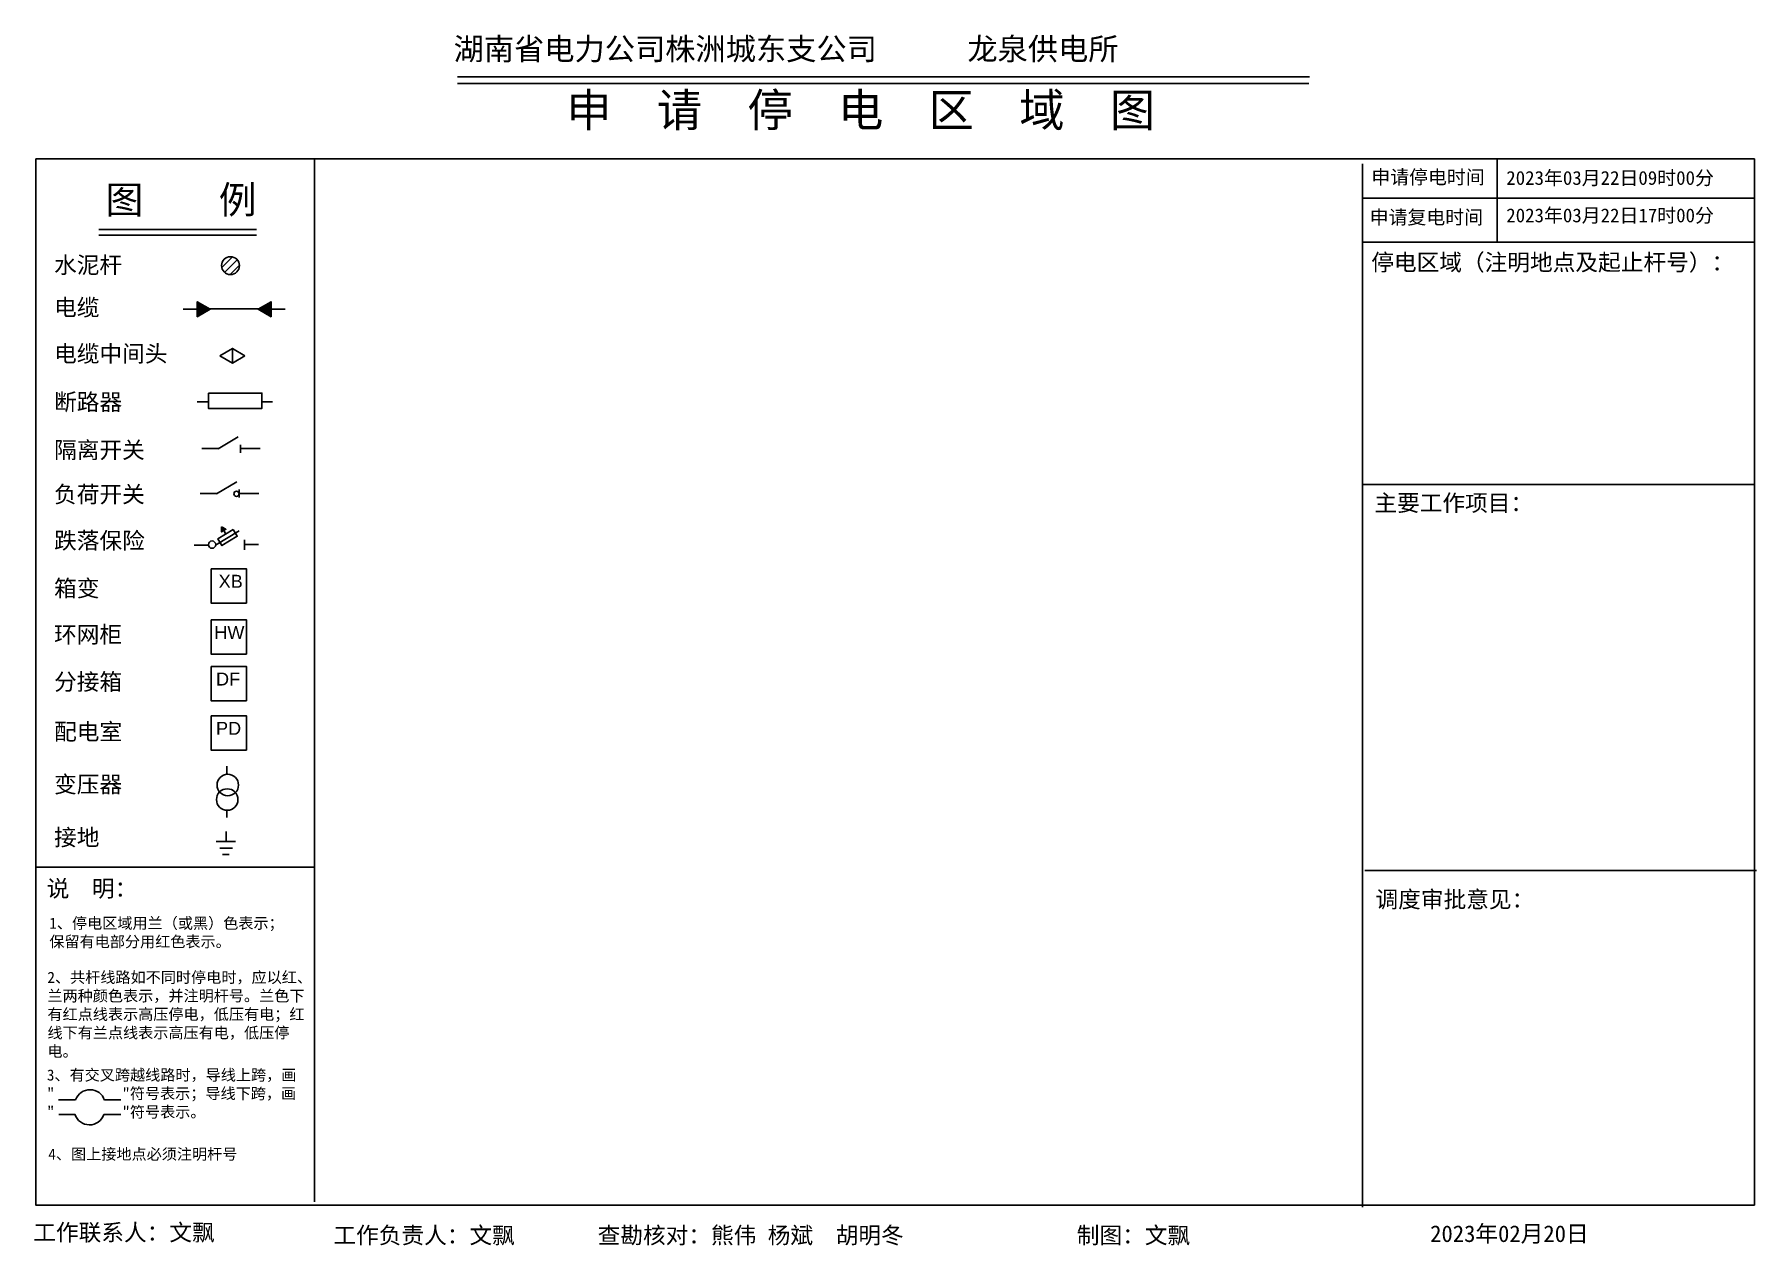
# Model space of a CAD drawing. Extents: x 724 to 1346, y 173 to 611.
import ezdxf

# ---------------------------------------------------------------- set-up
doc = ezdxf.new("R2010")
doc.units = 0
doc.header["$LTSCALE"] = 4
doc.header["$MEASUREMENT"] = 0
doc.linetypes.add('HIDDEN', pattern=[9.525, 6.35, -3.175])
doc.layers.get('0').update_dxf_attribs({"linetype": 'CONTINUOUS'})
doc.layers.add('2', color=2, linetype='CONTINUOUS')
doc.styles.get("Standard").update_dxf_attribs({"font": ''})
doc.styles.get('Standard').set_extended_font_data('KaiTi_GB2312')

msp = doc.modelspace()

# ---------------------------------------------------------------- hatches: boundary and pattern name
h = msp.add_hatch()
h.set_pattern_fill('ANSI31', scale=0.614339, style=0)
h.set_pattern_definition([(45, (305.1281, 208.0534), (-1.37923, 1.37923), [])])
edge = h.paths.add_edge_path()
edge.add_arc((794.91, 527.14), 3.22, 0, 360)
for points in [[(787.61, 511.41), (782.93, 514.11), (782.93, 508.71)], [(804.92, 511.38), (809.6, 508.68), (809.6, 514.08)], [(791.71, 432.81), (791.74, 431.05), (793.25, 431.96)]]:
    msp.add_hatch(color=7).paths.add_polyline_path(points)

# ---------------------------------------------------------------- linework, layer by layer
at = {"color": 7}
for p, q in [((777.86, 511.43), (782.96, 511.43)), ((809.54, 511.43), (814.64, 511.43)), ((790.55, 461.1), (784.6, 461.1)), ((797.72, 465.35), (790.48, 461.03)), ((798.55, 459.6), (798.55, 462.5)), ((798.59, 461.1), (805.69, 461.1)), ((797.17, 449.15), (789.93, 444.82)), ((790, 444.89), (784.04, 444.89)), ((798, 443.39), (798, 446.3)), ((798.03, 444.89), (805.14, 444.89)), ((798.08, 431.41), (789.55, 426.29)), ((792.54, 431.49), (793.29, 430.24)), ((781.79, 426.3), (786.89, 426.3)), ((800.03, 424.6), (800.03, 428.14)), ((805.03, 426.48), (800.03, 426.48)), ((793.61, 343.74), (793.61, 346.5)), ((793.61, 327.93), (793.61, 330.69)), ((796.79, 319.25), (789.7, 319.25)), ((793.41, 319.19), (793.41, 322.85)), ((795.61, 316.89), (791.12, 316.89)), ((794.49, 314.53), (792, 314.53))]:
    msp.add_line(p, q, dxfattribs=at)
at = {"color": 7, "linetype": 'HIDDEN'}
msp.add_line((809.6, 511.52), (783.57, 511.52), dxfattribs=at)
for points in [[(787.61, 511.41), (782.93, 514.11), (782.93, 508.71)], [(804.92, 511.38), (809.6, 508.68), (809.6, 514.08)], [(791.14, 494.59), (795.7, 491.96), (795.7, 497.23)], [(800.16, 494.62), (795.6, 497.25), (795.6, 491.98)]]:
    msp.add_lwpolyline(points, close=True)
at = {"color": 7}
for points in [[(795.93, 431.89), (797.39, 429.45), (791.83, 426.11), (790.37, 428.55)], [(791.71, 432.81), (791.74, 431.05), (793.25, 431.96)]]:
    msp.add_lwpolyline(points, close=True, dxfattribs=at)
for centre, radius in [((794.91, 527.14), 3.22), ((788.28, 426.43), 1.32), ((793.96, 339.67), 3.87), ((793.73, 334.43), 3.87)]:
    msp.add_circle(centre, radius, dxfattribs=at)
at = {"color": 0}
msp.add_circle((797.08, 444.79), 0.929, dxfattribs=at)
at = {"layer": '2', "color": 7}
for p, q in [((876.9, 595.25), (1184.33, 595.25)), ((876.9, 592.9), (1183.99, 592.9)), ((782.91, 478.01), (786.79, 478.01)), ((806.22, 478.01), (810.11, 478.01))]:
    msp.add_line(p, q, dxfattribs=at)
at = {"layer": '2', "color": 7, "linetype": 'Continuous'}
for p, q in [((825.21, 565.84), (825.21, 189.19)), ((1252.05, 565.94), (1252.05, 536.01)), ((1203.35, 563.93), (1203.35, 187.27)), ((1203.35, 551.44), (1344.59, 551.44)), ((747.45, 540.2), (804.27, 540.2)), ((747.45, 538.1), (804.27, 538.1)), ((1203.35, 535.66), (1344.79, 535.66)), ((1203.35, 448.17), (1344.75, 448.17)), ((724.67, 309.96), (825.21, 309.96)), ((1204.28, 308.79), (1345.6, 308.79)), ((732.87, 225.98), (738.99, 225.98)), ((755.31, 225.98), (749.47, 225.98)), ((732.94, 220.72), (738.78, 220.72)), ((755.37, 220.72), (749.25, 220.72))]:
    msp.add_line(p, q, dxfattribs=at)
msp.add_lwpolyline([(724.67, 565.63), (1344.83, 565.63), (1344.83, 188.04), (724.67, 188.04)], close=True, dxfattribs=at)
at = {"layer": '2', "color": 7}
for points in [[(786.99, 481.12), (806.25, 481.12), (806.25, 475.58), (786.99, 475.58)], [(787.93, 417.73), (800.65, 417.73), (800.65, 405.34), (787.93, 405.34)], [(787.93, 399.3), (800.65, 399.3), (800.65, 386.9), (787.93, 386.9)], [(787.93, 382.45), (800.65, 382.45), (800.65, 370.06), (787.93, 370.06)], [(787.93, 364.66), (800.65, 364.66), (800.65, 352.26), (787.93, 352.26)]]:
    msp.add_lwpolyline(points, close=True, dxfattribs=at)
at = {"layer": '2', "color": 7, "linetype": 'Continuous'}
for centre, start, end in [((744.22, 224.18), 17.94902, 160.96569), ((744.03, 222.52), 197.94902, 340.96569)]:
    msp.add_arc(centre, 5.52, start, end, dxfattribs=at)

# ---------------------------------------------------------------- texts
at = {"lineweight": -2, "char_height": 6.2288, "attachment_point": 1}
for s, insert, width in [('{\\fArial|b0|i0|c0|p32;\\H0.75x;XB}', (790.65, 415.54), 22.7902), ('{\\fArial|b0|i0|c0|p32;\\H0.75x;HW}', (789.09, 397.1), 15.4622), ('{\\fArial|b0|i0|c0|p32;\\H0.75x;DF}', (789.7, 380.26), 16.195), ('{\\fArial|b0|i0|c0|p32;\\H0.75x;PD}', (789.7, 362.46), 18.027)]:
    msp.add_mtext(s, dxfattribs=dict(at, insert=insert, width=width))
at = {"layer": '2', "color": 7, "linetype": 'Continuous', "attachment_point": 1}
for s, insert, char_height, width in [('{\\fSimSun|b0|i0|c134|p2;\\H1.333x;湖南省电力公司株洲城东支公司      龙泉供电所}', (875.44, 609.36), 6, 314.4444), ('申  请  停  电  区  域  图', (916.05, 589.31), 12, 295.6818), ('{\\fSimSun|b0|i0|c134|p2;申请停电时间}', (1206.59, 561.6), 5, 69.6583), ('{\\H0.8333x;2023\\fSimSun|b0|i0|c134|p2;年\\fKaiTi_GB2312|b0|i0|c134|p49;03\\fSimSun|b0|i0|c134|p2;月22日\\fKaiTi_GB2312|b0|i0|c134|p49;09\\fSimSun|b0|i0|c134|p2;时\\fKaiTi_GB2312|b0|i0|c134|p49;00\\fSimSun|b0|i0|c134|p2;分}', (1255.29, 561.3), 6, 100.9647), ('{\\H0.8333x;图    例}', (749.86, 555.92), 12, 69.6583), ('{\\fSimSun|b0|i0|c134|p2;申请复电时间}', (1206, 547.11), 5, 69.6583), ('2023{\\fSimSun|b0|i0|c134|p2;年}03{\\fSimSun|b0|i0|c134|p2;月}22{\\fSimSun|b0|i0|c134|p2;日}17{\\fSimSun|b0|i0|c134|p2;时}00{\\fSimSun|b0|i0|c134|p2;分}', (1255.29, 547.78), 5, 100.9647), ('水泥杆', (731.27, 530.4), 6, 69.6583), ('{\\fSimSun|b0|i0|c134|p2;停电区域（注明地点及起止杆号）：}', (1206.57, 531.35), 6, 130.8857), ('电缆', (731.27, 515.06), 6, 69.6583), ('电缆中间头', (731.27, 498.38), 6, 69.6583), ('断路器', (731.27, 480.94), 6, 69.6583), ('隔离开关', (731.27, 463.6), 6, 69.6583), ('负荷开关', (731.27, 447.59), 6, 69.6583), ('主要工作项目：', (1207.69, 444.49), 6, 134.6583), ('跌落保险', (731.27, 430.91), 6, 69.6583), ('箱变', (731.27, 413.67), 6, 69.6583), ('环网柜', (731.27, 396.99), 6, 69.6583), ('分接箱', (731.27, 379.94), 6, 69.6583), ('配电室', (731.27, 361.94), 6, 69.6583), ('变压器', (731.27, 342.91), 6, 69.6583), ('接地', (731.27, 323.79), 6, 69.6583), ('说  明：', (728.59, 305.33), 6, 69.6583), ('调度审批意见：', (1208.09, 301.41), 6, 69.6583), ('1、停电区域用兰（或黑）色表示；\\P保留有电部分用红色表示。', (729.56, 291.81), 4, 101.1548), ('2、共杆线路如不同时停电时，应以红、兰两种颜色表示，并注明杆号。兰色下有红点线表示高压停电，低压有电；红线下有兰点线表示高压有电，低压停电。', (728.87, 272.26), 4, 95.6392), ('3、有交叉跨越线路时，导线上跨，画\\P"         "符号表示；导线下跨，画\\P"       \u3000"符号表示。', (728.68, 237.01), 4, 107.421), ('4、图上接地点必须注明杆号', (729.21, 208.46), 4, 107.357), ('{\\fSimSun|b0|i0|c134|p2;工作联系人：文飘}', (723.76, 181.18), 6, 110.5455), ('{\\fSimSun|b0|i0|c134|p2;工作负责人：文飘}', (832.05, 180.16), 6, 110.5455), ('{\\fSimSun|b0|i0|c134|p2;查勘核对：熊伟 杨斌  胡明冬 }', (927.41, 180.16), 6, 168.921), ('{\\fSimSun|b0|i0|c134|p2;制图：文飘}', (1100.31, 180.16), 6, 69.6583), ('2023{\\fSimSun|b0|i0|c134|p2;年}02{\\fSimSun|b0|i0|c134|p2;月20日}', (1227.82, 180.72), 6, 69.6583)]:
    msp.add_mtext(s, dxfattribs=dict(at, insert=insert, char_height=char_height, width=width))

doc.saveas('drawing.dxf')
